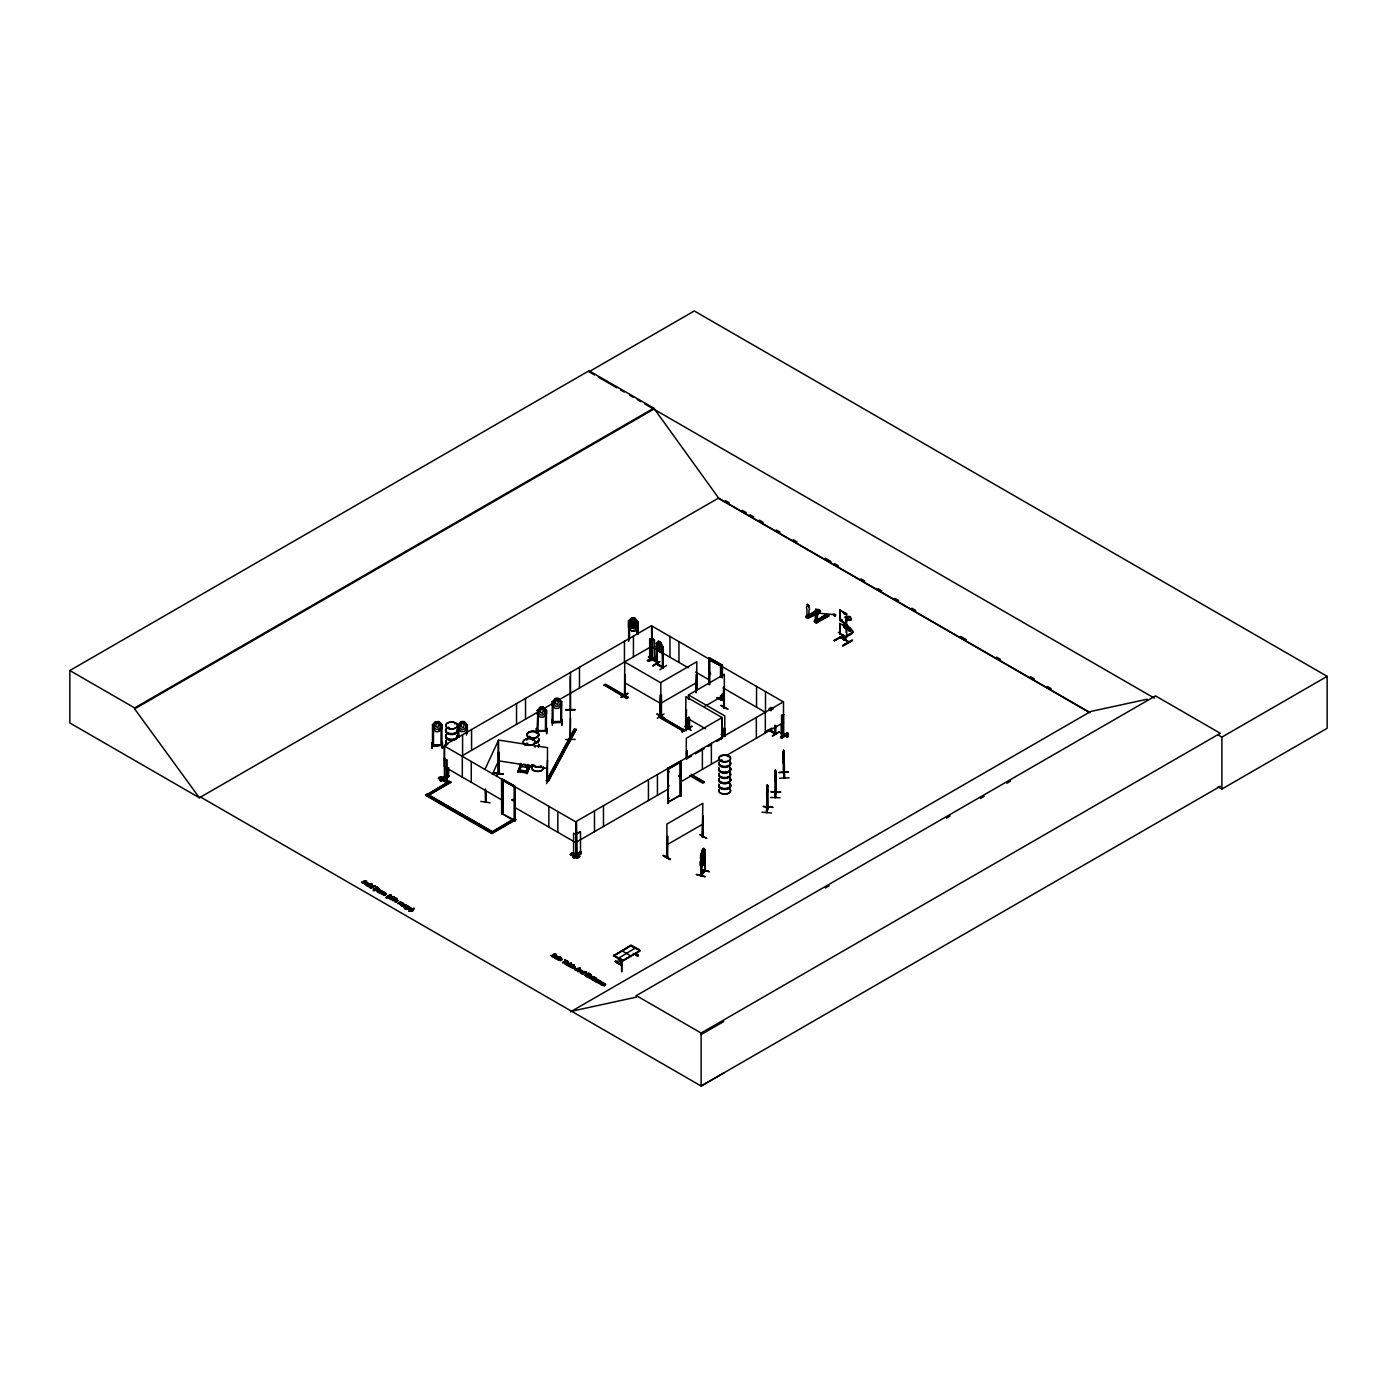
<?xml version="1.0" encoding="UTF-8"?>
<svg xmlns="http://www.w3.org/2000/svg" width="1397" height="1397" viewBox="0 0 1397 1397"><rect width="100%" height="100%" fill="white"/><g stroke="black" fill="none" stroke-linecap="round" stroke-linejoin="round"><path stroke-width="1.5" d="M405.444 907.753C406.527 904.959 412.15 908.434 407.837 906.042C403 905.85 408.465 910.233 405.514 907.474M767.058 812.059L768.28 806.471L767.721 807.728L767.32 784.835L768.193 786.441M775.492 770.009L775.195 781.639L775.562 774.671M770.533 797.477L780.05 797.792M783.979 761.854L783.734 762.745L783.752 755.061M775.318 776.557L775.387 774.689M775.3 771.755L775.475 776.837M783.595 753.699L783.787 751.464M783.595 756.703L783.717 754.624M767.128 786.563L766.97 812.495M367.987 883.969L365.403 884.476L368.581 883.568M808.636 616.688L809.038 610.14A2.113 1.222 60 0 0 808.723 607.241L808.688 605.128M817.053 621.56L817.367 615.064A2.113 1.222 60 0 0 817.612 613.108L816.896 610.122L819.148 611.432M817.158 621.508L817.472 615.012A2.113 1.222 60 0 0 817.158 612.096L817.158 610.227M767.756 789.637L766.866 796.552L767.424 784.835L766.447 811.779M783.455 755.777L783.49 753.454M783.455 752.791L783.682 750.329L784.031 756.476M761.941 812.181L771.371 813.002M369.594 887.182C371.043 889.819 369.035 883.323 373.401 886.571L375.007 885.733L373.401 886.571M581.274 972.696C583.143 976.398 580.139 970.182 584.889 972.434M386.742 898.376L387.179 897.153A4.243 2.445 0 0 1 388.069 896.42L389.344 895.896A4.488 2.584 0 0 1 390.654 895.687C391.876 891.845 383.04 900.122 387.179 896.717A4.243 2.445 0 0 1 388.069 895.983L391.439 895.652M767.163 791.488L767.267 785.97M409.129 911.298L412.918 910.774L413.844 908.137L412.918 910.338L409.146 911.281L413.774 908.591M432.546 725.008L433.559 724.851L433.402 745.719M441.12 724.589L440.946 745.579C445.014 743.239 434.956 747.901 432.668 745.754M466.685 724.781L466.458 735.032M485.859 801.686L485.842 790.859M498.816 773.03L498.607 774.252L498.467 752.913M514.131 820.65L514.131 786.721L502.71 780.12L502.798 814.102L501.68 813.805L501.54 778.758L515.022 786.197L514.725 821.331L502.815 813.997L502.815 780.294L514.55 786.476L502.815 780.294M784.206 778.042L783.438 771.843L784.538 778.077L784.503 776.732M784.101 777.57L784.119 776.732M784.625 778.024L784.136 756.772M783.56 759.357L783.438 760.597L783.385 755.131L783.49 763.216L783.333 751.796L784.119 760.317L783.49 753.35L783.857 755.201M783.577 758.414L783.682 757.279L783.612 759.2M780.591 792.186L771.092 791.662M775.387 769.887L775.125 797.652L775.667 792.151M775.51 776.33L775.562 796.849M775.999 771.458L775.475 797.6L775.527 796.29M780.626 791.977L771.074 791.994M480.795 801.407L490.033 802.804M807.798 615.309L807.518 615.396M807.012 615.64L806.907 608.917A2.113 1.222 60 0 1 807.222 606.368L807.326 604.133M807.309 616.025C808.077 613.754 807.728 617.876 807.187 616.112M815.167 621.752L815.272 620.181L817.874 622.067L815.394 620.879L815.342 613.789A2.113 1.222 60 0 1 815.569 611.292L815.673 609.162M816.267 620.216L815.97 622.102M815.516 620.425L815.638 620.967M783.839 756.93L783.595 755.148M703.023 849.289L701.329 857.252M701.102 861.163L701.765 857.06M696.509 874.417L705.083 876.513M705.066 876.845L696.335 874.644M784.031 759.793L783.595 750.329L783.839 752.372M783.438 751.883L783.682 750.329M783.595 753.332L783.333 754.886M784.101 760.527L783.857 762.081L784.206 760.527M784.119 763.618L783.752 765.085L783.49 763.164M399.874 904.191L402.563 904.75L399.979 904.365M564.947 963.965C566.152 962.079 569.016 964.087 565.628 963.738M594.231 980.327C592.276 981.689 599.33 980.048 596.24 979.175M520.61 763.426L519.108 771.004L521.186 763.513M526.425 772.052L527.979 764.561C524.085 776.191 531.89 772.751 518.758 770.48L517.711 772.331L520.575 764.892L521.308 766.272L519.003 771.231L527.175 772.366L529.934 766.447L526.512 773.536M526.983 772.139L528.555 764.648M527.053 772.227L528.607 764.753M411.958 908.958C410.316 906.007 404.676 908.661 411.94 908.801C406.684 907.474 410.718 911.944 409.251 908.294M558.206 959.809C559.708 956.439 564.72 961.468 559.306 958.866C558.189 961.415 561.821 960.071 558.852 959.966M571.635 967.318C578.201 965.729 571.094 967.283 573.591 967.946C570.255 969.483 573.486 963.109 575.389 967.248M602.107 984.483C601.496 986.858 609.93 983.121 602.229 984.71M783.979 758.85L783.63 758.414M570.605 709.781L570.605 710.078M570.238 676.672L570.238 739.502L570.57 718.163M448.053 727.226L449.31 727.627M454.881 723.943L454.741 723.646M502.676 783.787L502.71 782.407M502.833 796.412L502.676 797.495M502.833 810.295L502.833 809.02M525.237 743.763L526.809 744.13M526.634 744.461L525.062 744.095A5.955 3.44 0 0 1 527.595 743.274M529.568 736.411L530.616 736.987L528.922 737.11M529.184 736.516L530.127 737.092M532.257 740.026L533.148 740.253M535.924 732.866L536.902 733.006M613.615 955.862L630.973 945.14L639.704 950.117L639.791 951.095L622.451 960.804L613.65 955.426M622.032 960.071L621.7 971.841L621.368 960.071M668.569 771.354L668.622 772.419L668.761 771.371M668.569 786.301L668.639 785.009L668.709 786.284M668.622 797.722L668.761 798.42M668.569 798.944L668.622 797.966M721.219 669.425L721.254 668.045L721.254 669.32M722.406 760.37L720.869 760.894M722.354 760.562L720.904 760.789L721.917 760.3M721.97 760.981L720.869 760.143M702.621 856.431L703.617 853.27L703.651 858.195L702.639 857.374L701.626 860.674L701.975 855.174L702.813 856.483M728.239 756.545L728.099 756.825M814.416 612.567L813.525 612.951L814.591 613.3M822.327 617.317L823.165 617.963M363.709 881.088L364.338 883.201L361.666 882.083L364.669 883.131L364.39 881.245M380.595 891.042C381.329 886.816 366.206 895.023 377.068 887.095C381.398 888.702 375.287 890.518 378.849 888.44M845.709 624.546L847.944 628.371A2.113 1.222 60 0 0 849.551 631.2A2.113 1.222 60 0 0 850.895 629.837A2.113 1.222 60 0 0 848.835 627.48M848.189 628.056L848.136 628.266A2.113 1.222 60 0 0 849.725 631.095A2.113 1.222 60 0 0 851.087 629.715A2.113 1.222 60 0 0 849.009 627.375L846.268 624.11M377.469 891.338L378.517 889.994L380.63 890.884M702.708 861.984L703.162 858.736M763.391 806.418L772.768 807.099M766.534 812.53L768.263 806.523M766.918 812.495L767.861 807.187M398.075 900.506C392.732 902.34 401.515 898.515 394.635 900.192C396.591 904.959 393.535 898.865 398.023 900.681M411.958 908.521L411.102 909.796L409.251 908.731M562.031 959.093L561.157 960.368L559.306 958.866M575.389 966.811L574.534 968.086L572.683 967.003M663.034 647.143L660.851 642.533L658.476 651.142L660.851 652.399M386.183 898.044L389.344 895.477A4.488 2.584 0 0 1 390.654 895.25L391.422 895.233M409.129 910.861L412.167 910.704L414.385 908.452M700.63 861.303L700.63 854.772L703.512 848.206L704.909 849.865L704.787 871.309L704.769 849.917C701.381 844.539 706.445 856.588 702.237 857.321L701.329 856.431M703.285 865.284L704.123 861.966L701.765 866.943L700.351 865.302L700.403 861.966L703.285 855.418L704.647 857.129M702.097 859.661L704.909 853.148L701.975 859.731L700.491 858.072L703.407 851.489L702.935 849.254M701.975 863.032L700.526 861.285L701.888 863.014L704.35 858.072M834.463 614.069L833.031 614.226L833.852 615.361M657.201 713.902L663.697 717.953M663.977 717.779L656.904 714.077M684.722 726.423L691.218 730.474M663.47 855.61L670.316 859.522L663.156 855.872M628.563 620.914L629.523 620.757L629.453 639.634M629.453 620.949L628.615 620.862M631.636 621.054L630.099 626.537L634.221 628.912L636.264 627.148L634.727 621.298C630.484 619.081 625.402 625.542 631.601 627.777L634.797 628.039L637.94 625.053M637.905 624.878L634.779 621.211L634.744 622.975L632.666 624.057L631.654 621.228L632.684 618.452M632.649 621.578L634.744 624.529L633.697 627.148L631.654 625.681L632.666 621.525M637.818 634.238L637.818 621.787L634.727 618.295L631.654 617.98L634.797 618.155L636.264 621.682L636.264 624.162L634.221 625.908L632.177 625.699L630.099 623.533L631.619 617.841L628.458 620.879L628.44 627.236L631.584 630.833L634.762 631.165L637.818 628.074M637.87 621.595L636.91 621.752L637.87 621.595L637.87 634.046M771.039 710.846L771.755 708.454L772.558 708.838M364.774 884.196L366.503 883.044L368.476 883.62M807.239 615.92L809.439 617.212L806.733 615.379L806.733 616.898M599.418 980.764C604.01 982.074 594.511 985.095 600.954 981.393M554.469 957.469L556.512 957.539L555.133 956.648L553.841 957.556L555.395 958.185L554.033 956.613L557.159 956.683L555.831 955.845L556.949 957.294M637.853 954.727L634.814 953.592L637.678 956.037L637.94 955.077M541.233 707.773L540.22 712.051L542.28 713.291L543.328 710.549L541.233 707.72M679.448 774.898L679.029 776.261M679.728 776.488C679.326 778.635 681.16 775.632 678.942 776.313M769.922 710.2L771.109 707.563L768.821 709.554M652.032 659.052L649.465 660.24L651.823 658.109M704.42 870.68C707.598 868.34 697.994 874.19 701.486 875.221L701.975 849.865M700.98 875.133L704.856 870.715L700.98 874.941M705.153 870.872L705.153 850.04M783.961 734.403L781.429 736.289M783.927 735.206C778.094 739.153 787.698 731.626 781.691 735.748M581.274 973.133C583.859 968.837 590.966 974.739 582.776 973.587M499.27 752.599L498.362 752.669L499.27 752.599L499.078 772.838M494.049 772.803L503.409 774.043L494.171 772.628M496.633 775.859L499.515 770.218L497.105 775.562M498.258 774.165L498.38 773.205M547.502 760.265L546.646 780.958L547.589 781.045M546.576 780.347L547.676 780.853L546.646 779.945M547.502 780.277L547.589 780.294M546.559 783.577L548.916 778.234M816.774 609.267L815.656 609.371M485.3 768.664L498.467 740.288L498.642 774.165M492.32 774.305L498.467 761.068M517.711 772.331L520.575 764.892M519.003 771.231L521.308 765.015M518.444 772.454L518.758 770.48M526.948 772.454L529.201 766.324M527.175 773.641L529.934 766.447M775.999 792.658L775.562 771.354M571.565 965.344C572.054 961.45 569.819 968.54 567.863 965.571M555.762 957.975L557.805 956.701L555.796 955.827M568.911 963.109L566.658 965.03L564.947 963.284L568.265 963.092L566.938 962.254L568.177 963.616L565.645 964.017L567.601 963.528M385.293 894.604C385.101 893.224 379.897 894.429 385.816 893.713C380.648 897.258 389.292 894.097 384.961 892.893M384.874 893.504L383.529 892.194L384.943 893.154M625.35 674.961L624.738 695.374C635.338 688.599 613.335 701.573 624.442 695.479L625.35 694.938M685.665 729.478L686.451 729.583M685.578 730.212L685.875 696.666L721.83 717.429L721.9 738.611M686.014 729.286L686.189 730.561L686.486 709.624M688.704 728.483L688.965 717.307M689 727.54L689.699 728.745L688.791 727.889M768.839 730.264L775.579 734.158L775.754 725.672M769.066 730.125L775.841 733.984L775.248 732.884M546.454 780.591L574.411 729.024L576.175 729.356L548.235 781.569L546.454 780.591L548.235 780.923L576.175 729.356M546.454 781.237L574.411 729.024M377.417 889.487L374.536 889.749M661.514 714.793L660.519 715.02L661.514 714.74M724.397 707.668L723.419 707.912L724.17 706.725M703.145 836.873L702.848 815.935L702.412 837.24M554.574 955.792C548.969 958.569 552.688 953.051 556.285 955.007M380.595 890.622L380.019 891.583M512.909 799.259L512.489 800.656L511.931 799.643M512.716 799.992L512.943 800.341M710.27 674.472L710.235 673.389M710.741 674.122L709.641 673.895L709.833 672.254M449.275 727.75L448.21 728.221M533.008 740.026L532.868 739.921M613.65 955.723L630.973 945.42L639.547 949.995M613.877 955.95L622.451 961.101L639.791 950.798L622.87 960.665M615.518 961.38L621.665 965.292L615.466 962.044L615.658 961.014M637.678 956.019L633.155 953.4M649.465 660.24L651.823 658.878L655.385 660.851L656.555 660.17L653.028 658.249M444.56 779.543L444.578 745.142L651.596 625.612L651.753 659.332L652.556 658.686L649.727 660.065M783.979 734.63L781.569 736.254M378.709 888.736L377.138 887.601L376.09 888.649M369.681 886.833L373.226 886.309M679.256 776.226L679.658 777.361M700.997 854.056L700.98 875.692L701.399 854.423L700.578 854.807M704.385 850.057L704.472 856.623M701.87 857.147L703.267 855.523M615.483 961.45L620.268 960.787L621.071 964.524M702.01 862.927L703.407 861.355M621.124 959.32L620.146 961.014L621.316 959.652M702.935 863.433L702.01 864.516L701.102 863.625M701.067 875.64L705.153 870.802M577.869 971.491C586.496 964.14 569.819 970.95 576.682 969.658L577.869 971.491L580.226 968.313M574.883 969.343L578.306 970.129L580.226 968.75M578.306 970.129L579.65 967.981M432.459 744.776L440.963 744.863M432.459 745.527L441.993 745.369M536.989 730.421L538.055 731.347L538.002 710.357M552.374 722.633L552.356 721.585L561.507 721.446M545.581 730.509L546.541 731.207L537.024 731.382L537.95 710.392L536.972 710.567M560.773 722.249L560.738 701.504L561.507 722.511L561.734 701.643M577.363 971.212L578.044 970.444M597.497 980.537L596.24 979.611M448.367 767.564L448.245 775.999M576.228 854.754L580.942 851.594L576.228 853.986M576.263 855.051L580.942 851.594M594.336 980.502L596.921 980.886L594.93 980.659M438.85 731.469C445.992 722.598 439.426 733.984 435.62 731.452L432.529 728.186M458.006 737.441L458.006 724.973L461.045 721.603L464.275 721.551L467.454 724.799M457.867 728.308L461.045 731.539L464.275 731.487L467.349 728.064M536.972 710.619L540.15 707.214L543.381 707.161L546.559 710.479L546.559 713.762L543.381 717.115L540.15 717.098L536.972 713.919M552.147 701.87L555.325 698.465L558.556 698.465L561.734 701.713M552.147 705.153L555.325 708.401L558.556 708.349L561.629 704.909M438.414 778.304L445.626 781.901L438.414 778.304C440.282 773.763 452.157 780.504 445.416 782.076M577.31 858.195L579.65 856.431L577.31 858.212L570.308 854.458L577.52 858.055M557.735 956.404L555.098 958.359M598.213 980.45L595.803 981.096M363.796 881.385C370.432 882.712 363.674 878.8 364.547 882.363C358.453 884.214 366.713 881.909 368.564 883.812M637.923 628.126L634.709 631.06L631.601 630.78M380.49 890.797C371.951 888.003 382.097 896.979 376.247 888.754M808.601 605.18L807.222 604.499M660.833 695.13L661.06 715.404M688.162 727.47L688.791 727.139M688.162 728.221L688.127 717.517M666.806 856.763L667.801 856.483L666.875 856.64M667.679 857.321L667.714 836.489M656.206 646.549L658.476 651.142L660.781 652.451L663.034 650.338M660.781 652.451L662.964 650.373M525.499 767.075L528.031 764.84L525.534 767.18L522.391 766.674L520.871 763.792M446.464 780.626L444.071 779.229L444.979 777.832M576.263 854.3L576.297 855.296L580.506 852.607L580.506 831.844L576.472 833.904L580.261 831.704M376.09 888.213L377.976 888.108M571.425 965.083C564.405 967.719 574.883 962.55 567.863 965.152M364.46 881.542L366.485 882.101M379.687 890.832L378.273 890.011M396.067 900.384L397.377 901.135L395.7 900.524M411.102 909.796L411.382 908.958M410.997 909.36C412.08 907.264 407.714 908.364 411.242 908.644M561.157 960.368C560.861 957.644 559.987 958.429 561.07 959.914M574.534 968.086C574.184 965.344 573.399 966.148 574.429 967.632M604.918 984.798L603.504 983.977M613.877 955.478L622.87 960.088M704.804 871.239L704.472 860.779M441.871 744.828L432.494 744.985M440.998 724.868L441.906 724.799L441.993 745.561M537.094 731.172L546.524 731.015M553.107 722.598L553.09 721.62M545.581 730.474L545.668 731.26M546.402 731.225L546.419 710.252L545.529 710.235L545.476 731.225M561.577 721.708L552.374 721.9M367.813 883.795C362.242 883.463 371.864 883.847 364.774 883.952M402.563 904.313C397.097 904.348 406.213 904.47 401.882 903.056M403 904.488C402.231 898.847 394.862 906.443 400.572 901.694M783.542 735.433L783.49 701.765L576.472 821.279L577.223 854.597L576.472 853.916M377.923 890.221C377.155 893.207 380.263 891.985 382.516 892.264M572.683 966.584C572.386 968.435 574.359 969.64 571.617 967.3M603.155 984.606L604.29 986.003M570.308 854.475C573.451 850.057 573.678 856.71 579.074 857.147M405.409 906.251C406.632 904.226 396.835 906.705 406.527 905.134C402.301 909.272 407.487 904.296 404.693 905.291M581.344 971.736C582.566 969.71 572.77 972.19 582.462 970.618C577.817 975.316 585.291 967.824 578.166 971.229M448.21 775.981L448.21 776.732M446.569 759.881L444.333 758.606L446.569 759.881L446.569 780.661L444.333 779.369M654.495 660.903L654.46 639.843L652.242 638.569L654.233 639.983L654.722 660.764L652.242 659.332M446.569 780.661L444.298 779.089L440.893 781.15L439.531 780.364L444.456 777.361M439.636 780.364L444.578 777.378M440.719 780.661L447.477 776.732L440.893 781.15M650.6 658.476L647.195 660.467L648.575 661.252C654.302 660.571 654.896 654.949 655.158 657.271M651.788 658.633L654.722 660.222M807.204 615.012L805.772 616.741L818.136 609.406C830.307 612.235 784.503 626.24 820.388 610.891M806.383 616.88L818.572 609.843M807.658 617.823L820.563 611.188L808.322 618.207L805.964 616.618M808.025 618.015L808.217 617.02L806.139 616.548L807.379 615.099M826.395 614.558L814.207 621.595L815.621 619.866L814.399 620.582M816.808 623.097L814.992 622.049M826.448 614.61L814.503 621.787M826.832 614.82L814.94 622.032M816.459 622.887L814.573 620.687M828.211 615.606L816.075 622.678M575.808 834.515L575.721 855.261M783.49 714.618L783.385 735.346M575.878 855.366L573.329 853.096L575.494 854.423M573.329 853.096L573.329 853.846M576.035 834.376L573.591 833.241L573.591 854.004L575.983 855.086M572.892 856.92L579.65 853.078L572.892 857.356L574.254 858.142C589.586 849.76 574.115 853.742 573.067 857.339M781.482 733.198L781.447 734.298L781.255 725.34M787.157 733.041L788.519 734.263L781.831 738.122C775.562 735.468 800.079 728.867 780.731 737.441M780.574 737.022L787.332 733.163L780.574 737.459M592.118 978.11C591.141 983.174 601.932 974.023 592.712 980.065M656.817 643.371L656.992 664.448L657.201 643.493L656.206 643.266L658.546 641.206L660.816 642.585L661.846 648.976L660.379 650.094L657.393 646.427L657.393 643.965L658.546 641.206L660.746 642.637M657.201 643.493L656.293 664.099L663.069 667.888L662.3 646.741M662.388 646.724L663.313 667.749L656.59 663.924L656.59 643.144M652.958 665.793L659.716 661.846M653.063 665.898L659.751 661.549L653.063 665.478M657.271 663.767L662.562 666.561M662.388 667.487L662.388 646.532M666.561 665.426L659.908 669.739M621.106 697.26L627.864 693.314M624.878 694.623L625.419 695.689M660.1 695.025L660.205 715.823L659.087 717.255L681.579 730.229L682.889 729.478L659.803 715.962L660.711 695.374M659.087 717.255L660.397 716.486L661.2 694.641M695.968 692.598L696.562 674.227L696.195 692.72M660.502 715.578L661.218 715.369M657.323 718.215L664.064 713.919M723.821 707.982L724.1 686.748L723.698 707.301M721.254 705.398L728.047 709.257L720.939 705.468M689.123 727.61L681.946 731.818L692.126 726.283M682.242 731.923L691.812 726.213M724.135 736.149L724.379 728.012L724.991 736.359M686.905 750.538L686.905 758.536M721.83 730.037L721.655 738.472M702.586 837.17L703.093 816.075M706.428 838.235L700.019 834.585M703.162 836.052L702.481 837.205M702.254 836.978L702.848 803.327L666.875 824.09L667.102 857.653L667.487 836.349M706.777 838.41L699.687 834.673M649.675 639.337L651.84 638.359L649.675 639.337L649.692 660.379M649.657 656.311L648.505 657.027L655.385 660.851M651.596 658.249L649.692 659.611M445.835 777.797L448.367 776.33M446.08 777.919L448.612 776.453L448.612 767.704M781.569 715.491L783.734 714.513L781.569 715.491L781.691 736.498M781.569 732.499L780.696 732.954M576.839 854.388L580.942 852.345M787.419 736.795L788.432 736.289L783.193 733.442M783.717 735.014L787.279 736.987L788.449 736.306M718.582 498.031L199.404 797.774L69.85 722.982L69.85 670.525L589.028 370.781L653.813 408.168L718.582 498.031L1089.52 712.191M589.028 370.781L589.028 371.742L694.292 310.972L1327.15 676.34L1327.15 728.274L1221.886 789.043L1218.114 786.86M69.85 670.525L134.636 707.912L653.813 408.168M723.786 1073.036L701.119 1086.028L200.627 797.076L199.404 797.774L134.636 708.89L653.813 409.146M536.762 712.68L462.582 755.515L462.582 734.752M542.385 709.432L551.763 704.018M557.368 700.788L651.596 646.374M604.202 684.914L605.512 684.146L627.986 697.138L626.677 698.535L604.202 684.914L626.677 697.889L627.986 697.138M604.202 685.56L605.512 684.792L627.986 697.784M514.358 818.502L515.668 819.899L491.884 833.642L425.701 795.434L449.502 781.045L450.812 782.46L428.32 795.434L450.812 781.814M425.701 795.434L449.502 781.709L450.812 782.46M708.908 684.547L709.205 657.655L722.389 665.269L722.389 677.597M808.636 605.425L808.723 607.241M708.908 657.83L722.389 665.269M808.042 616.915L809.439 616.304M660.833 703.285L696.806 682.504M814.643 621.857L827.007 614.715M816.459 621.787L817.874 621.176M828.386 615.501L816.023 622.643L828.997 616.06L826.57 614.278M816.372 622.852L828.823 615.745M839.807 610.157L846.704 613.982L846.547 624.442L839.807 620.547L839.807 610.157L846.704 613.982M367.009 885.401L371.165 883.515L367.446 886.1M367.009 885.838L371.165 883.515M368.127 886.047L372.196 884.249L368.564 886.746M368.127 886.484L372.196 884.249M371.497 887.235C374.047 883.358 368.476 888.841 371.113 887.462M373.034 886.781L370.24 887.13L373.034 886.344M375.007 885.733L370.834 887.619M371.288 888.317L375.007 886.152M501.68 813.805L502.012 778.88M373.505 889.592L377.068 887.095M374.379 889.191C379.216 890.256 372.545 889.191 375.706 888.44L376.509 890.081L373.505 889.156M839.807 620.547L839.946 610.087M847.787 617.16L846.303 618.138L846.303 616.304L847.787 617.16L847.787 618.993M839.807 623.464L839.807 633.854L839.807 623.464L846.704 627.288L846.704 637.661L839.807 633.854M846.111 619.971L848.171 618.784M848.835 619.377L848.835 619.709A2.113 1.222 60 0 0 850.895 619.727A2.113 1.222 60 0 0 849.533 616.81A2.113 1.222 60 0 0 847.944 617.788L848.136 617.684A2.113 1.222 60 0 1 849.725 616.706A2.113 1.222 60 0 1 851.07 619.622A2.113 1.222 60 0 1 849.009 619.587L845.464 620.32M381.608 890.745L379.39 892.98M378.936 892.718L382.062 891.007M382.062 891.443L382.551 892.281M382.219 894.185L384.088 893.085L380.7 893.312L383.826 892.037L384.28 893.347L382.219 894.621M704.542 706.463L724.327 695.042M380.7 893.748L383.826 892.037M843.526 626.939L845.604 626.502L844.19 627.323M512.489 819.585L491.884 832.123L512.489 820.231M425.701 794.788L491.884 832.996L515.668 819.253M383.738 895.494L386.445 893.87L384.874 893.085M721.935 695.95L722.092 700.386L722.389 694.047M848.66 627.497L846.46 624.005M390.566 897.258C396.329 895.931 383.04 900.227 390.898 896.106M834.184 640.228L843.561 635.268L834.184 640.664M388.226 898.096L391.352 896.368M834.533 640.839L843.561 635.687M659.087 716.609L681.579 729.583L682.889 728.815M391.806 897.188L390.95 897.031M393.552 896.595C391.16 899.685 397.499 894.045 390.444 899.371C388.663 898.131 394.443 895.826 393.902 898.708C397.621 897.328 386.637 901.222 393.535 898.061M390.007 899.109L394.076 896.891M852.956 632.265C830.848 642.533 867.642 631.706 845.639 628.056M393.832 897.8L396.224 898.428L394.164 898.061M843.526 639.651L845.604 639.215L843.526 639.651L844.941 637.538L845.499 639.215M843.526 638.359L845.499 637.923M391.16 899.79L393.902 898.708M844.19 638.726L845.604 637.923M392.679 900.227L396.853 898.341M392.679 900.663L396.853 898.777M394.303 900.995L396.521 901.694M848.87 641.712C862.875 635.059 829.521 653.22 848.503 641.922C822.606 627.882 866.594 651.491 840.61 637.346M842.81 645.641L852.17 640.228M397.901 903.248L400.258 902.41L403.681 903.457L401.603 905.815L403.855 904.33L401.865 903.475M397.901 903.667L401.48 903.213M402.912 904.103L400.101 903.824L401.445 905.396M402.249 906.182C404.554 901.956 409.286 907.299 403.89 907.124M409.705 907.404C406.998 911.001 401.62 907.404 406.929 908.05M407.313 907.84C409.373 902.34 405.654 911.787 404.152 907.893M406.929 908.487L404.641 908.067M409.705 906.967L406.073 907.718L408.78 906.985M408.186 909.01L410.404 909.709M408.151 908.818L410.404 910.146M667.626 768.333L681.107 760.894L681.107 795.853L679.92 796.185L679.92 762.256L668.499 768.856L667.906 803.467L667.626 768.333L668.604 768.909L679.885 762.483L668.01 768.56L667.906 803.467M688.092 757.995L691.69 755.917M695.287 753.839L704.28 748.652M707.877 746.574L711.475 744.496M716.871 741.388L722.266 738.262L722.266 717.499L686.294 738.262L686.294 759.025M768.612 729.933L765.207 731.923L771.947 728.029M576.472 842.059L668.657 788.834M681.771 781.255L718.879 759.846M726.37 755.515L783.49 722.528M775.178 733.617L775.143 725.322M779.089 731.714L772.419 736.027M772.331 736.027L779.124 732.098M691.637 776.068L704.175 782.442L702.866 783.193L689.751 775.632M681.107 795.853L680.636 761.033M666.875 844.853L702.848 824.09M550.959 955.705C554.801 958.586 551.605 951.409 556.285 954.57C553.037 951.357 555.29 960.612 550.959 955.286M555.796 956.264L557.735 956.84M554.539 957.172L556.512 957.12M558.608 956.858L558.975 957.94C563.393 955.635 551.536 960.734 558.608 957.294M558.905 957.032L561.297 957.644L560.022 957.032M560.861 957.871L559.341 957.277L560.861 957.434M556.233 959.006L558.975 957.94M558.363 959.774L560.476 960.263M558.241 959.582L560.476 960.699M564.667 959.809L567.95 961.223L566.903 962.236M564.667 960.245L567.95 961.66M562.729 962.323L566.344 960.787L567.531 961.904L566.344 961.206L562.729 962.76L565.872 960.507M562.729 962.76L565.872 960.944M566.903 962.673L568.841 963.249L566.204 964.768M567.287 964.96L571.46 963.074L570.133 964.262M567.287 965.397L571.46 963.074M570.011 966.532L574.184 964.629L570.447 967.213M570.011 966.951L574.184 964.629M578.166 971.666C580.593 967.667 585.203 972.853 579.825 972.626M583.16 973.36C584.557 970.705 579.685 974.879 584.697 972.469M615.553 954.797L628.894 947.096M582.514 974.18L586.67 971.858M585.168 975.281L588.731 973.22L590.966 974.512L587.404 976.992C581.449 972.556 590.198 979.699 587.823 976.328L586.076 975.316L589.447 975.246L586.076 975.316M585.168 975.717L588.731 973.657L590.966 974.949M588.783 974.18L587.805 974.739L588.783 973.744L591.001 975.997L588.731 973.22M587.893 977.289L591.001 975.56M588.329 977.533L591.577 976.957L589.534 978.232L591.595 976.433L590.337 976.381M589.534 978.232L592.206 977.062L591.001 975.997M589.534 977.795L592.258 976.503L590.721 976.171M593.009 976.73C592.311 976.678 596.362 977.638 593.393 977.813C591.874 980.537 589.534 978.773 593.009 977.149M594.546 976.713L591.036 978.791L592.345 978.93M634.727 954.343L637.958 955.88M592.258 979.803L595.384 978.092M595.524 981.689L598.143 980.607L596.327 978.651M598.038 980.03L596.222 979.157M594.895 980.362L596.921 980.45M598.248 983.261L600.273 981.812L596.589 981.881L599.261 980.327L600.885 981.689M596.589 982.318L599.715 980.589M598.248 982.824L600.273 981.55L599.418 981.2M603.067 983.051L603.487 982.772A2.078 1.205 0 0 0 602.84 982.353L599.819 983.191L601.339 984.868L599.802 983.575L602.945 982.877L602.09 985.322M602.212 985.095L604.325 985.583M603.155 984.169C606.804 987.277 606.071 982.021 603.05 983.732M570.343 1011.934L1090.725 711.475L1147.147 699.216M636.333 995.624L1155.511 695.881L1220.297 733.285L701.119 1033.029L636.333 995.624L636.333 997.144L571.548 1011.236M825.365 888.003L829.154 885.82M946.345 818.153L950.135 815.97M980.38 798.508L984.152 796.325M1006.835 783.228L1010.625 781.045M1218.132 734.962L1221.886 737.127L1327.15 676.34M1220.297 786.284L701.119 1086.028L701.119 1033.029M701.119 1034.548L723.786 1021.556M709.798 684.809L709.798 659.349L721.219 665.95L709.379 659.838L721.114 666.002L721.131 676.567M709.432 674.664L710.427 673.895M514.096 799.398L514.096 800.795M502.815 813.997L512.699 819.096M716.801 697.871L722.389 700.229M447.861 775.789L449.048 775.667M447.861 776.54L449.048 776.208M650.181 660.135L649.919 639.477M661.165 714.653L660.798 716.155L660.833 682.504L696.806 661.741L696.806 690.38M688.407 728.431L688.354 717.656M630.553 945.856L639.704 950.693M630.553 946.136L631.863 946.136M655.577 660.659L648.505 656.59M498.554 772.471L499.358 772.593M667.225 857.583L667.12 836.838M846.477 620.67L849.708 619.674L846.25 620.792M579.441 968.854L574.883 969.762M846.25 620.53L849.708 619.674L845.115 617.02M622.678 960.472L621.752 960.472M621.665 964.646L615.309 961.206M458.81 725.026L458.862 737.424M447.267 776.959L446.219 776.383L447.319 776.662M625.018 695.846L625.123 675.1M685.106 730.125L686.311 730.579L686.241 709.763M553.037 722.651L553.002 701.608M546.471 730.491L537.024 730.631M513.328 800.132L512.018 799.748M529.969 737.372L529.096 736.69M621.613 965.292L615.745 961.869M553.09 701.888L552.252 701.888M769.747 729.671L769.59 729.933M783.595 760.212L783.595 758.134M778.845 772.384L788.345 771.947L778.827 772.698M543.381 707.231L540.15 707.284L538.631 713.099L540.726 715.02L542.822 714.985L544.882 712.994L543.328 707.319L546.454 710.497L545.563 710.27M562.1 719.595L561.838 725.095L562.065 719.542M552.269 701.643L552.182 722.598L561.594 722.214M552.269 722.598L561.611 722.441M457.972 725.043L458.845 724.764M552.304 725.253L552.007 719.315M536.326 728.518L537.059 733.617M546.402 727.924L546.664 733.862L546.891 728.291M441.854 742.278L442.133 748.216L442.395 742.698M565.628 709.589L575.162 709.554M565.628 709.903L575.162 709.851M565.628 739.537L575.162 739.397M846.757 619.587L849.708 619.674M547.397 781.045L547.502 747.639L498.362 740.043L498.223 774.217M775.318 771.022L775.387 773.24M775.021 780.172L775.213 781.517M537.129 730.631L537.129 731.382M381.66 891.67L383.005 891.583M390.95 896.595L392.243 896.891M400.625 902.619L401.969 902.951M601.81 984.134L600.466 983.698L603.067 983.488M601.81 984.571C598.335 984.221 602.544 981.008 603.714 983.488M401.445 904.959L400.572 904.523L402.563 904.75M566.501 964.174L565.017 963.651M766.516 795.085L766.97 796.447M763.321 806.61L772.768 807.414M569.749 964.489L570.989 965.135L568.16 965.519M817.612 613.108L832.891 614.505M632.666 618.522L634.744 621.525M379.058 891.618L377.539 891.024M396.486 902.113L395.176 901.711M566.868 963.947L565.645 963.581M596.17 981.305L594.93 980.223L597.27 980.24M560.773 722.476L560.634 721.516M523.473 764.281L525.499 764.578M498.362 760.806L547.502 768.42M519.003 769.957L526.948 771.179M518.758 771.755L526.774 772.995M846.198 619.587L849.708 620.216L845.115 617.561M574.411 729.671L576.175 730.002M555.22 957.923L554.696 956.753L556.862 956.91M432.494 745.754L432.546 724.764M701.888 853.13L702.481 855.331L703.407 851.489L704.682 853.183M703.302 851.559L704.088 856.483L702.237 860.622L701.329 859.731M702.342 857.025L702.254 862.525M700.351 862.001L700.456 865.319L701.87 866.856M700.77 869.074L709.327 871.501M700.788 869.353L709.379 871.798M652.242 658.581L654.722 660.013L652.05 658.773M444.56 778.478L447.005 779.84M636.962 634.151L637.067 621.49M561.838 725.095L561.577 719.158M662.894 667.818L662.632 646.584M775.37 734.106L775.51 725.794M807.361 615.71L806.855 615.309M444.525 778.81L446.569 779.596M444.665 779.264L444.578 757.75M446.621 780.748L446.272 779.77M447.756 780.713L440.457 777.029M572.543 852.746L579.65 856.431M579.65 856.867L572.351 852.903L579.371 856.92M787.576 736.76L780.399 732.744L787.279 736.987M723.489 687.097L723.716 708M688.791 727.348L689.699 728.745M663.488 855.278L670.281 859.155M663.435 855.645L670.316 859.522M654.233 660.764L652.015 659.471L651.962 626.066L783.49 701.993M780.906 737.599L781.936 738.227M573.521 853.288L575.494 855.174M573.591 854.004L575.808 855.278L575.808 821.89L444.281 745.963L444.281 766.726L502.676 800.446M589.028 371.742L594.581 374.955M598.283 377.085L616.793 387.772M620.495 389.92L624.197 392.051M629.75 395.264L633.452 397.394M637.154 399.525L640.856 401.672M644.558 403.803L1154.289 698.098M725.462 500.597L729.217 502.763M742.401 510.376L746.173 512.542M749.927 514.725L753.699 516.89M759.339 520.155L763.111 522.338M776.295 529.934L780.05 532.117M793.234 539.731L797.006 541.896M825.243 558.206L830.901 561.472M834.655 563.637L838.427 565.82M861.023 578.864L864.795 581.03M877.962 588.643L881.734 590.826M894.918 598.422L898.673 600.605M911.857 608.219L915.629 610.384M960.822 636.473L966.462 639.739M996.585 657.131L1000.357 659.297M1030.48 676.689L1034.251 678.872M1047.418 686.486L1051.19 688.651M717.971 498.118L1089.765 712.767M845.272 616.898L846.757 617.753M840.662 619.325L842.513 620.163M824.509 615.658L826.745 616.95M814.835 611.502L817.088 612.794M838.34 632.387L843.823 635.548M852.17 640.664L843.177 645.868M815.272 620.181L816.267 620.39M709.082 658.127L721.935 665.531L721.935 676.392M771.022 707.598L773.344 708.768L770.987 707.493L768.734 709.484L769.747 709.746M651.962 646.828L688.18 667.731M695.566 672.009L708.506 679.466M723.279 688.005L765.504 712.383L765.504 691.602M660.711 682.766L624.738 661.986L624.511 695.601M721.166 734.56L724.764 736.638L724.764 715.875L688.791 695.112L688.791 699.251M685.875 717.429L705.642 728.85M624.738 682.766L660.711 703.529M660.397 716.486L682.889 729.478M691.061 774.217L704.175 781.796M692.947 775.946L704.175 782.442M501.54 778.758L514.847 786.301L514.725 821.331M502.798 780.242L514.061 786.755M515.615 807.903L575.808 842.67M514.358 819.148L515.668 819.899M634.727 953.68L637.678 955.391M559.341 957.277L559.708 958.359M558.224 957.067L560.092 958.15M587.805 974.303L589.447 975.246M592.642 976.94L594.598 978.075M559.656 958.656L561.07 959.477M573.032 966.375L574.429 967.195M577.205 969.064L578.306 969.71M371.218 884.231L372.196 884.685M393.098 896.857L394.076 897.328M395.7 900.087L397.115 900.908M409.583 908.102L410.997 908.923M377.923 890.657L379.774 891.286M717.394 697.54L721.306 699.862L721.114 695.496M652.189 659.663L652.242 638.569M580.82 854.091L574.254 858.125M447.651 744.304L447.564 744.182A5.937 3.423 0 0 1 446.464 739.991M382.516 891.827L381.294 891.897M457.972 728.204L461.045 731.539M442.028 724.833L438.85 721.533L440.352 727.348L438.291 729.339L436.196 729.374L434.1 727.453L435.672 721.725L438.85 721.585L441.889 724.606M555.779 955.304L553.91 954.605L554.539 955.985M634.797 618.155L637.923 621.822M844.277 622.905L847.996 628.161M620.32 960.822L621.316 964.227M520.976 763.757L522.478 766.604M784.101 777.989L783.979 756.388M568.911 963.546L567.357 962.411M766.639 793.321L767.32 784.939M366.538 882.293C362.591 877.508 365.804 889.959 368.564 883.375M613.615 955.286L613.65 956.281M558.241 960.001L559.9 958.202L562.031 959.512M775.125 778.408L775.387 770.026M783.961 762.063L783.682 760.003L783.682 762.273M767.704 807.623L767.774 786.301M789.13 777.85L779.631 778.251M783.455 758.257L783.63 761.417M536.378 728.466L536.518 732.185M442.343 742.663L442.605 748.163M432.302 742.436L432.057 748.39L432.319 742.436M783.839 758.484L783.752 752.075L783.525 773.222L783.438 751.796M1221.886 737.127L1221.886 789.043M846.111 618.138L846.198 632.684M845.499 614.558L845.604 613.213L843.526 613.632L844.941 612.829L844.941 614.226M845.499 621.909L845.499 628.406M845.272 624.319L845.272 628.493M844.941 623.743L844.941 628.074M844.941 637.538L844.941 638.9M844.19 622.678L844.19 626.991M844.19 635.652L844.19 640.297M843.631 622.346L843.631 626.677M843.631 635.321L843.631 639.983M827.583 616.287L825.33 615.169M825.522 617.474L823.27 616.356M824.422 618.12L822.169 617.003M823.182 618.836L820.93 617.718M818.328 611.903L816.075 610.786M815.988 613.248L813.735 612.13M814.748 613.964L812.495 612.846M781.814 715.631L781.814 736.394M774.898 725.445L774.898 733.844M765.329 712.243L765.329 733.006M756.545 686.433L756.545 707.214M756.336 717.429L756.336 738.21M724.327 707.738L724.327 674.262L688.354 695.042L688.354 699.181M724.379 728.012L724.379 736.009M722.092 665.443L722.092 677.772M722.092 694.222L722.092 700.386M720.52 666.352L720.52 676.881M720.52 695.846L720.52 700.054M711.37 743.396L711.37 764.159M709.205 657.655L709.205 684.39M703.861 857.915L703.861 860.395M702.377 748.582L702.377 769.363M700.683 874.732L700.683 875.605M696.562 674.227L696.562 690.24M689.629 717.936L689.472 728.885M688.721 717.167L688.791 728.57M687.132 750.66L687.132 758.676M686.538 751.01L686.538 759.025M685.56 729.391L685.473 730.334M680.81 760.719L680.81 795.679M678.942 641.642L678.942 662.405M669.984 636.473L669.984 657.236M661.445 694.78L661.445 715.631M657.428 774.549L657.428 795.312M648.435 779.736L648.435 800.516M637.765 954.954L635.006 954.168M637.015 621.508L637.015 633.959M635.705 947.777L617.718 958.744M633.435 636.106L633.435 656.869M631.217 956.142L622.224 950.955M628.667 620.67L628.667 641.433M624.442 641.293L624.442 662.056M603.469 805.702L603.469 826.465M596.17 980.869L595.96 981.951M594.93 977.83L594.982 978.756M594.476 810.889L594.476 831.652M579.476 667.242L579.476 688.023M570.482 672.446L570.57 710.619M557.822 811.5L557.822 832.28M555.762 957.539L555.552 958.604M548.864 806.348L548.864 827.111M525.534 698.395L525.534 719.176M516.541 703.599L516.541 724.362M503.269 774.34L494.032 772.96M501.837 778.583L501.837 813.543M485.632 789.34L485.597 802.157L485.3 789.288M471.575 729.548L471.575 750.329M471.26 761.54L471.26 782.303M467.331 724.624L467.331 733.128M462.32 756.371L462.32 777.134M457.989 724.781L457.989 737.249M446.796 759.741L446.813 780.801M442.028 724.764L442.028 728.116M401.812 904.75L401.603 905.815M394.949 897.8L395.019 898.917L392.679 897.136M371.672 883.952L371.724 884.965M134.636 707.912L134.636 708.89M729.81 772.471A5.937 3.423 0 0 1 725.445 777.57A5.937 3.423 0 0 1 718.931 773.292M729.828 762.256A5.955 3.44 0 0 1 725.445 767.372A5.955 3.44 0 0 1 718.914 763.076M729.81 761.295A5.937 3.423 0 0 1 725.445 766.412A5.937 3.423 0 0 1 718.931 762.133M729.828 767.983A5.955 3.44 0 0 1 725.445 773.117A5.955 3.44 0 0 1 718.914 768.821M729.898 767.634A6.025 3.475 0 0 1 725.462 772.82A6.025 3.475 0 0 1 718.844 768.472M729.898 767.337A6.025 3.475 0 0 1 725.462 772.524A6.025 3.475 0 0 1 718.844 768.175M729.828 767.023A5.955 3.44 0 0 1 725.445 772.157A5.955 3.44 0 0 1 718.914 767.861M729.898 761.609A6.025 3.475 0 0 1 725.462 766.796A6.025 3.475 0 0 1 718.844 762.448M729.828 772.803A5.955 3.44 0 0 1 725.445 777.919A5.955 3.44 0 0 1 718.914 773.624M729.793 773.327A5.92 3.405 0 0 1 725.445 778.408A5.92 3.405 0 0 1 718.949 774.148M729.793 788.799A5.92 3.405 0 0 1 725.445 793.898A5.92 3.405 0 0 1 718.949 789.619M729.81 778.6A5.937 3.423 0 0 1 725.445 783.7A5.937 3.423 0 0 1 718.931 779.421M729.828 777.623A5.955 3.44 0 0 1 725.445 782.757A5.955 3.44 0 0 1 718.914 778.461M729.828 784.311A5.955 3.44 0 0 1 725.445 789.445A5.955 3.44 0 0 1 718.914 785.149M729.898 783.961A6.025 3.475 0 0 1 725.462 789.148A6.025 3.475 0 0 1 718.844 784.8M729.898 783.665A6.025 3.475 0 0 1 725.462 788.868A6.025 3.475 0 0 1 718.844 784.503M729.828 783.35A5.955 3.44 0 0 1 725.445 788.484A5.955 3.44 0 0 1 718.914 784.188M729.898 778.234A6.025 3.475 0 0 1 725.462 783.42A6.025 3.475 0 0 1 718.844 779.072M729.898 777.937A6.025 3.475 0 0 1 725.462 783.123A6.025 3.475 0 0 1 718.844 778.775M729.828 789.13A5.955 3.44 0 0 1 725.445 794.247A5.955 3.44 0 0 1 718.914 789.951M543.363 767.145A5.92 3.423 0 0 1 536.099 771.336A5.955 3.44 0 0 1 533.427 765.748M533.444 765.608A5.92 3.423 0 0 0 536.099 771.336A5.955 3.44 0 0 0 543.398 767.285M541.844 765.993A5.955 3.44 0 0 1 531.89 764.456M540.656 766.255A6.025 3.475 0 0 1 532.414 764.98M534.667 765.573A5.937 3.423 0 0 1 533.444 765.032M538.701 739.065A6.025 3.475 0 0 1 534.44 743.344M526.844 739.973A6.025 3.475 0 0 1 527.664 738.227M538.701 738.786A6.025 3.475 0 0 1 534.44 743.047M526.844 739.677A6.025 3.475 0 0 1 527.664 737.93M538.631 738.454A5.955 3.44 0 0 1 534.422 742.663M526.931 739.345A5.955 3.44 0 0 1 527.14 738.454M538.613 739.415A5.937 3.423 0 0 1 534.422 743.623M538.701 744.514A6.025 3.475 0 0 1 538.701 746.312M538.631 744.182A5.955 3.44 0 0 1 538.037 746.801M538.701 744.811A6.025 3.475 0 0 1 538.701 746.609M538.613 745.142A5.937 3.423 0 0 1 538.613 746.924M527.595 745.3A5.955 3.44 0 0 1 524.242 740.008A5.955 3.44 0 0 1 534.021 740.008A5.955 3.44 0 0 1 530.668 745.3M524.87 744.461A6.025 3.475 0 0 1 527.577 743.553M534.353 745.177A6.025 3.475 0 0 1 535.156 746.924M524.923 745.125A5.955 3.44 0 0 1 527.595 744.234M534.283 745.823A5.955 3.44 0 0 1 534.876 746.662M534.283 744.863A5.955 3.44 0 0 1 535.086 746.592M843.177 621.892A1.851 1.065 60 0 1 841.518 619.482M815.342 613.789A2.113 1.222 60 0 1 815.656 611.24M457.43 735.66A6.025 3.475 0 0 1 450.812 740.008A6.025 3.475 0 0 1 446.376 734.822M457.36 737.791A5.955 3.44 0 0 1 449.328 740.061A5.955 3.44 0 0 1 446.446 735.171M457.36 736.009A5.955 3.44 0 0 1 457.552 736.9M447.407 743.798A5.937 3.423 0 0 1 446.464 739.659M457.43 729.933A6.025 3.475 0 0 1 450.812 734.281A6.025 3.475 0 0 1 446.376 729.094M457.343 735.049A5.937 3.423 0 0 1 450.829 739.327A5.937 3.423 0 0 1 446.464 734.228M457.343 730.282A5.937 3.423 0 0 1 450.829 734.56A5.937 3.423 0 0 1 446.464 729.444M457.43 735.363A6.025 3.475 0 0 1 450.812 739.712A6.025 3.475 0 0 1 446.376 734.525M457.43 729.636A6.025 3.475 0 0 1 450.812 733.984A6.025 3.475 0 0 1 446.376 728.797M457.36 729.321A5.955 3.44 0 0 1 450.829 733.617A5.955 3.44 0 0 1 446.446 728.483M447.407 744.636A5.937 3.423 0 0 1 446.464 740.497M445.853 745.649A5.955 3.44 0 0 1 446.446 744.811M834.306 615.658C835.703 618.522 836.436 611.746 834.306 615.658M702.481 853.096L702.481 858.631L703.389 856.291L702.481 853.096M630.85 623.114L632.492 625.786L630.763 628.179L633.016 626.293L635.286 628.615L633.574 625.873L635.251 623.638L633.068 625.332L630.85 623.114M659.244 642.201L658.528 646.06L659.995 648.173L660.746 645.868L659.314 642.166M436.702 722.127L435.672 726.405L437.732 727.645L438.798 724.903L436.702 722.127M462.128 722.162L461.115 726.44L463.175 727.68L464.241 724.938L462.128 722.162M556.408 699.006L555.395 703.285L557.455 704.542L558.503 701.783L556.408 699.006M461.097 721.743L459.543 727.488L461.639 729.409L463.717 729.374L465.777 727.383L465.777 724.903L464.223 721.69L461.097 721.743M555.377 698.605L553.806 704.332L555.901 706.253L557.997 706.236L560.057 704.228L560.057 701.765L558.556 698.465L555.377 698.605M435.62 721.585L432.441 724.991L435.672 721.725M580.506 851.856L579.79 852.711L580.506 851.856M655.106 656.8L648.225 660.991L655.158 656.834M769.817 730.02L775.824 733.25L769.817 730.02M679.309 795.836L668.01 802.262L679.309 795.836M493.193 832.245L427.011 794.037L493.193 832.245M720.468 760.632A5.955 3.44 0 0 0 730.421 759.095A5.955 3.44 0 0 0 723.122 754.886A5.955 3.44 0 0 0 720.468 760.632M720.485 761.121A5.92 3.423 0 0 0 730.387 759.584A5.92 3.423 0 0 0 723.14 755.41A5.92 3.423 0 0 0 720.485 761.121M528.677 736.987A5.955 3.44 0 0 0 538.631 735.451A5.955 3.44 0 0 0 531.349 731.242A5.955 3.44 0 0 0 528.677 736.987M529.934 737.983A5.92 3.405 0 0 0 538.788 735.032A5.92 3.405 0 0 0 529.934 732.08A5.92 3.405 0 0 0 529.934 737.983M528.66 737.162A5.955 3.44 0 0 0 538.631 735.625A5.955 3.44 0 0 0 531.331 731.417A5.955 3.44 0 0 0 528.66 737.162M526.145 744.95A5.955 3.44 0 0 0 535.086 741.982A5.955 3.44 0 0 0 526.145 738.996A5.955 3.44 0 0 0 526.145 744.95M448.629 728.396A5.955 3.44 0 0 0 457.57 725.41A5.955 3.44 0 0 0 448.629 722.441A5.955 3.44 0 0 0 448.629 728.396M448.629 728.588A5.955 3.44 0 0 0 457.57 725.602A5.955 3.44 0 0 0 448.629 722.616A5.955 3.44 0 0 0 448.629 728.588"/></g></svg>
